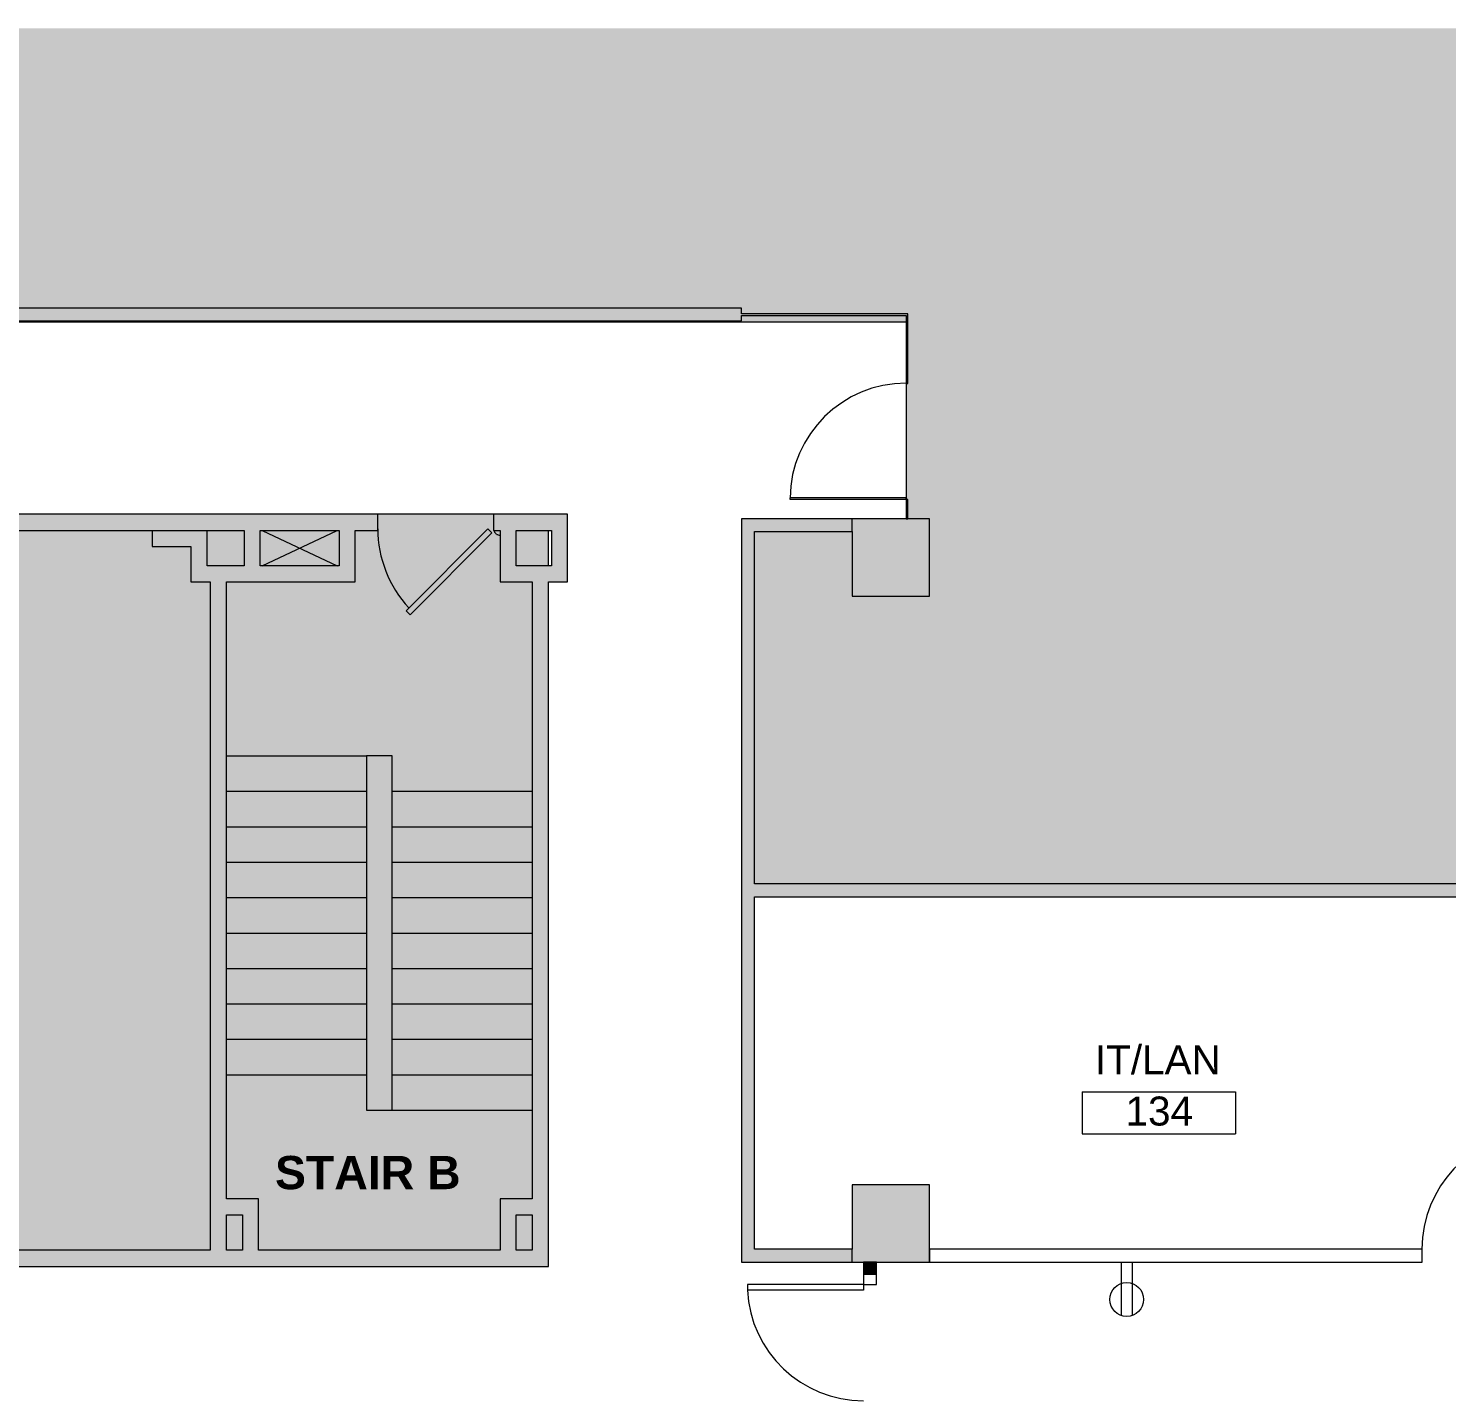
# Model space of a CAD drawing. Header units: inches. Extents: x 936 to 2811, y -567 to 495.
# Drawn here: x 2047.9 to 2488.4, y 69.8 to 495.1 of the extents above; entities that cross this region are included whole.
import ezdxf

# ---------------------------------------------------------------- set-up
doc = ezdxf.new("R2010")
doc.units = ezdxf.units.IN
doc.header["$MEASUREMENT"] = 0
doc.linetypes.add('IMPORT-HIDDEN _3_', pattern=[0.1875, 0.125, -0.0625])
for name, color, linetype, lineweight in [('1900 Gallows 2nd Floor_For Revit_dwg', 8, 'Continuous', 9), ('A-ANNO-NOTE', 131, 'Continuous', 20), ('A-AREA-IDEN', 2, 'Continuous', 20), ('A-Area-Iden-Name', 7, 'Continuous', 9), ('A-Cols-Bldg', 7, 'Continuous', 9), ('A-DETL-GENF', 92, 'Continuous', 9), ('A-DETL-MEDM', 33, 'Continuous', 9), ('A-DOOR', 31, 'Continuous', 13), ('A-WALL', 113, 'Continuous', 50), ('A-WALL-PATT', 111, 'Continuous', 13), ('HIDDEN', 7, 'IMPORT-HIDDEN _3_', 9), ('I-WALL', 2, 'Continuous', 13), ('PE0', 7, 'Continuous', 9), ('PE1', 7, 'Continuous', 9)]:
    doc.layers.add(name, color=color, linetype=linetype, lineweight=lineweight)
doc.styles.add('Arial', font='arial.ttf', dxfattribs={"height": 9})
doc.styles.add('Arial_B', font='arialbd.ttf', dxfattribs={"height": 10.31746})

# ---------------------------------------------------------------- blocks, each defined once
blk = doc.blocks.new('Single-Glass - No Frame - 36_ x 96_-1520974-New Construction - Tel_Data_Elec Plan')
at = {"layer": 'A-DOOR', "color": 250, "lineweight": 20}
for p, q in [((17.5, -0.25), (17.5, -36.31)), ((18, -0.25), (17.5, -0.25)), ((18, -0.25), (18, -36.31)), ((18, -36.31), (17.5, -36.31))]:
    blk.add_line(p, q, dxfattribs=at)
at = {"layer": 'A-DOOR', "lineweight": 9}
blk.add_arc((18, -0.25), 36.07, 180, 269.2057, dxfattribs=at)
blk = doc.blocks.new('Single-Flush - 36_ x 96_-1543301-New Construction - Tel_Data_Elec Plan')
at = {"layer": 'A-DOOR', "color": 250, "lineweight": 20}
for p, q in [((16.25, 2), (16.25, 38.02)), ((18, 38.02), (16.25, 38.02)), ((18, 2), (18, 38.02)), ((18, 2), (16.25, 2))]:
    blk.add_line(p, q, dxfattribs=at)
at = {"layer": 'A-DOOR', "lineweight": 9}
blk.add_arc((18, 2), 36.07, 92.7812, 180, dxfattribs=at)
blk = doc.blocks.new('1900 Gallows 2nd Floor_For Revit_dwg-1510351-New Construction - Tel_Data_Elec Plan')
at = {"lineweight": 9, "flags": 128}
blk.add_lwpolyline([(2088.11, 1614.7), (2086.87, 1615.94), (2061.42, 1590.48), (2062.66, 1589.24)], close=True, dxfattribs=at)
at = {"lineweight": 9}
blk.add_arc((2088.98, 1616.08), 36.35, 180.2198, 222.8104, dxfattribs=at)
at = {"layer": 'A-Cols-Bldg'}
for p, q in [((2216.76, 1619.06), (2200, 1619.06)), ((2200, 1412.31), (2200, 1392.31)), ((2200, 1388.31), (2203.5, 1388.31)), ((2207.5, 1388.31), (2224, 1388.31))]:
    blk.add_line(p, q, dxfattribs=at)
at = {"layer": 'A-Cols-Bldg', "flags": 128}
for points in [[(2200, 1615.06), (2200, 1595.06), (2224, 1595.06), (2224, 1619.06), (2217.26, 1619.06)], [(2224, 1392.31), (2224, 1412.31), (2200, 1412.31)]]:
    blk.add_lwpolyline(points, dxfattribs=at)
at = {"layer": 'HIDDEN'}
blk.add_arc((2090.62, 1615.94), 2, 194.5205, 270.1691, dxfattribs=at)
at = {"layer": 'PE0'}
for p, q in [((2016.69, 1604.44), (2040.06, 1615.44)), ((2016.69, 1615.44), (2040.06, 1604.44)), ((2005.62, 1545.44), (2049.12, 1545.44)), ((2005.62, 1534.44), (2049.12, 1534.44)), ((2057.12, 1534.44), (2100.62, 1534.44)), ((2005.62, 1523.44), (2049.12, 1523.44)), ((2057.12, 1523.44), (2100.62, 1523.44)), ((2005.62, 1512.44), (2049.12, 1512.44)), ((2057.12, 1512.44), (2100.62, 1512.44)), ((2005.62, 1501.44), (2049.12, 1501.44)), ((2057.12, 1501.44), (2100.62, 1501.44)), ((2005.62, 1490.44), (2049.12, 1490.44)), ((2057.12, 1490.44), (2100.62, 1490.44)), ((2005.62, 1479.44), (2049.12, 1479.44)), ((2057.12, 1479.44), (2100.62, 1479.44)), ((2005.62, 1468.44), (2049.12, 1468.44)), ((2057.12, 1468.44), (2100.62, 1468.44)), ((2005.62, 1457.44), (2049.12, 1457.44)), ((2057.12, 1457.44), (2100.62, 1457.44)), ((2005.62, 1446.44), (2049.12, 1446.44)), ((2057.12, 1446.44), (2100.62, 1446.44)), ((2057.12, 1435.44), (2100.62, 1435.44))]:
    blk.add_line(p, q, dxfattribs=at)
at = {"layer": 'PE1', "flags": 128}
blk.add_lwpolyline([(2057.12, 1545.44), (2049.12, 1545.44), (2049.12, 1435.44), (2057.12, 1435.44)], close=True, dxfattribs=at)
at = {"layer": 'A-Area-Iden-Name', "insert": (2020.73, 1421.23), "char_height": 10.317, "width": 66.7205, "attachment_point": 1, "line_spacing_factor": 0.941778, "style": 'Arial_B'}
blk.add_mtext('STAIR B', dxfattribs=at)
blk = doc.blocks.new('FORM Room Tag - Name _ Number-61107-New Construction - Tel_Data_Elec Plan')
at = {"layer": 'A-AREA-IDEN'}
for p, q in [((-0.2444, -0.0231), (-0.2444, -0.1589)), ((-0.2444, -0.0231), (0.2515, -0.0231)), ((0.2515, -0.0231), (0.2515, -0.1589)), ((-0.2444, -0.1589), (0.2515, -0.1589))]:
    blk.add_line(p, q, dxfattribs=at)

msp = doc.modelspace()

# ---------------------------------------------------------------- hatches: boundary and pattern name
at = {"layer": 'A-DETL-GENF'}
h = msp.add_hatch(color=9, dxfattribs=at)
h.paths.add_polyline_path([(935.98, -435.19), (980.76, -435.19), (980.76, -417.44), (988.51, -417.44), (988.51, -87.44), (980.76, -87.44), (980.76, -57.44), (1010.76, -57.44), (1010.76, -65.94), (1100.51, -65.94), (1100.51, 48.56), (1060.01, 48.56), (1060.01, 46.81), (935.98, 46.81), (935.98, -417.44)], flags=0)
h.paths.add_polyline_path([(1101.01, -65.94), (1102.51, -65.94), (1102.51, 50.81), (1060.01, 50.81), (1060.01, 49.06), (1101.01, 49.06), (1101.01, -53.88)], flags=0)
h.paths.add_polyline_path([(2800.51, 229.56), (2800.51, 272.56), (2787.76, 272.56), (2787.76, 302.56), (2800.51, 302.56), (2800.51, 392.56), (2761.76, 392.56), (2761.76, 422.56), (2800.51, 422.56), (2800.51, 495.15), (1464.76, 495.15), (1464.76, 408.31), (2269.38, 408.31), (2269.38, 406.56), (2321.01, 406.56), (2321.01, 384.93), (2320.51, 384.93), (2320.51, 348.93), (2321.01, 348.93), (2321.01, 342.93), (2327.76, 342.93), (2327.76, 318.93), (2303.76, 318.93), (2303.76, 338.93), (2273.38, 338.93), (2273.38, 229.56), (2797.76, 229.56)], flags=0)
h.paths.add_polyline_path([(2547.76, 318.93), (2523.76, 318.93), (2523.76, 342.93), (2547.76, 342.93), (2547.76, 321.44)], flags=0)
h.paths.add_polyline_path([(2119.88, 404.06), (2320.51, 404.06), (2320.51, 406.06), (2269.38, 406.06), (2269.38, 404.31), (1460.76, 404.31), (1460.76, 438.06), (1460.51, 438.06), (1460.51, 404.06), (2114.88, 404.06)], flags=0)
h.paths.add_polyline_path([(935.98, 408.31), (1126.76, 408.31), (1126.76, 495.15), (935.98, 495.15), (935.98, 423.93)], flags=0)
h.paths.add_polyline_path([(1164.26, 438.31), (1172.76, 438.31), (1172.76, 438.56), (1460.76, 438.56), (1460.76, 495.15), (1130.76, 495.15), (1130.76, 438.56), (1136.76, 438.56), (1136.76, 438.31)], flags=0)
h = msp.add_hatch(color=55, dxfattribs=at)
h.paths.add_polyline_path([(1490.76, -567.44), (1490.76, -537.44), (1460.76, -537.44), (1460.76, -567.44), (1482.26, -567.44)], flags=0)
h.paths.add_polyline_path([(1370.76, -567.44), (1370.76, -537.44), (1340.76, -537.44), (1340.76, -567.44)], flags=0)
h.paths.add_polyline_path([(980.76, -567.44), (1010.76, -567.44), (1010.76, -537.44), (980.76, -537.44)], flags=0)
h.paths.add_polyline_path([(1100.76, -567.44), (1130.76, -567.44), (1130.76, -537.44), (1100.76, -537.44), (1100.76, -554.75)], flags=0)
h.paths.add_polyline_path([(1370.76, -447.44), (1370.76, -417.44), (1340.76, -417.44), (1340.76, -447.44)], flags=0)
h.paths.add_polyline_path([(2570.76, -447.44), (2570.76, -398.44), (2540.76, -398.44), (2540.76, -447.44)], flags=0)
h.paths.add_polyline_path([(1002.26, -447.44), (1010.76, -447.44), (1010.76, -417.44), (980.76, -417.44), (980.76, -447.44), (995.76, -447.44)], flags=0)
h.paths.add_polyline_path([(1130.76, -447.44), (1130.76, -417.44), (1100.76, -417.44), (1100.76, -447.44)], flags=0)
h.paths.add_polyline_path([(2450.76, -447.44), (2450.76, -424.44), (2420.76, -424.44), (2420.76, -447.44), (2424.76, -447.44)], flags=0)
h.paths.add_polyline_path([(2690.76, -447.44), (2690.76, -424.44), (2660.76, -424.44), (2660.76, -447.44), (2664.76, -447.44)], flags=0)
h.paths.add_polyline_path([(2810.76, -447.44), (2810.76, -417.44), (2780.76, -417.44), (2780.76, -447.44)], flags=0)
h.paths.add_polyline_path([(1730.76, -447.44), (1730.76, -424.44), (1700.76, -424.44), (1700.76, -447.44), (1704.76, -447.44)], flags=0)
h.paths.add_polyline_path([(1850.76, -447.44), (1850.76, -398.44), (1820.76, -398.44), (1820.76, -447.44)], flags=0)
h.paths.add_polyline_path([(1944.76, -447.44), (1970.76, -447.44), (1970.76, -424.44), (1940.76, -424.44), (1940.76, -447.44)], flags=0)
h.paths.add_polyline_path([(2090.76, -447.44), (2090.76, -398.44), (2060.76, -398.44), (2060.76, -447.44)], flags=0)
h.paths.add_polyline_path([(2210.76, -447.44), (2210.76, -424.44), (2180.76, -424.44), (2180.76, -447.44), (2184.76, -447.44)], flags=0)
h.paths.add_polyline_path([(2330.76, -447.44), (2330.76, -398.44), (2300.76, -398.44), (2300.76, -447.44)], flags=0)
h.paths.add_polyline_path([(1460.76, -447.44), (1490.76, -447.44), (1490.76, -417.44), (1460.76, -417.44)], flags=0)
h.paths.add_polyline_path([(1610.76, -447.44), (1610.76, -398.44), (1580.76, -398.44), (1580.76, -447.44)], flags=0)
h.paths.add_polyline_path([(2787.76, -327.44), (2810.76, -327.44), (2810.76, -297.44), (2787.76, -297.44)], flags=0)
h.paths.add_polyline_path([(1369.26, -207.44), (1370.76, -207.44), (1370.76, -177.44), (1340.76, -177.44), (1340.76, -207.44), (1366.26, -207.44)], flags=0)
h.paths.add_polyline_path([(2787.85, -207.44), (2810.76, -207.44), (2810.76, -177.44), (2761.76, -177.44), (2761.76, -207.44)], flags=0)
h.paths.add_polyline_path([(1130.76, -207.44), (1130.76, -177.44), (1100.76, -177.44), (1100.76, -207.44)], flags=0)
h.paths.add_polyline_path([(2544.76, -185.44), (2547.76, -185.44), (2547.76, -155.82), (2519.76, -155.82), (2519.76, -185.44), (2540.76, -185.44)], flags=0)
h.paths.add_polyline_path([(2300.76, -184.44), (2341.76, -184.44), (2341.76, -160.44), (2299.76, -160.44), (2299.76, -184.44)], flags=0)
h.paths.add_polyline_path([(2059.76, -184.44), (2087.76, -184.44), (2087.76, -160.44), (2059.76, -160.44), (2059.76, -180.69)], flags=0)
h.paths.add_polyline_path([(1824.76, -184.44), (1847.76, -184.44), (1847.76, -160.44), (1820.26, -160.44), (1820.26, -184.44), (1824.26, -184.44)], flags=0)
h.paths.add_polyline_path([(1604.51, -184.44), (1607.76, -184.44), (1607.76, -158.19), (1580.26, -158.19), (1580.26, -184.44)], flags=0)
h.paths.add_polyline_path([(1490.76, -87.44), (1490.76, -57.44), (1460.76, -57.44), (1460.76, -87.44), (1482.26, -87.44)], flags=0)
h.paths.add_polyline_path([(989.26, -87.44), (1010.76, -87.44), (1010.76, -57.44), (980.76, -57.44), (980.76, -87.44), (988.51, -87.44)], flags=0)
h.paths.add_polyline_path([(2810.76, -87.44), (2810.76, -57.44), (2787.76, -57.44), (2787.76, -87.44), (2787.85, -87.44)], flags=0)
h.paths.add_polyline_path([(2761.76, 32.56), (2810.76, 32.56), (2810.76, 62.56), (2761.76, 62.56)], flags=0)
h.paths.add_polyline_path([(2307.26, 112.18), (2327.76, 112.18), (2327.76, 136.18), (2303.76, 136.18), (2303.76, 112.18)], flags=0)
h.paths.add_polyline_path([(2547.76, 112.18), (2547.76, 136.18), (2523.76, 136.18), (2523.76, 112.18)], flags=0)
h.paths.add_polyline_path([(2810.76, 152.56), (2810.76, 182.56), (2787.76, 182.56), (2787.76, 152.56)], flags=0)
h.paths.add_polyline_path([(2787.76, 272.56), (2810.76, 272.56), (2810.76, 302.56), (2787.76, 302.56)], flags=0)
h.paths.add_polyline_path([(2547.76, 318.93), (2547.76, 342.93), (2523.76, 342.93), (2523.76, 318.93), (2527.76, 318.93)], flags=0)
h.paths.add_polyline_path([(2321.01, 318.93), (2327.76, 318.93), (2327.76, 342.93), (2303.76, 342.93), (2303.76, 318.93), (2320.51, 318.93)], flags=0)
h.paths.add_polyline_path([(2800.51, 392.56), (2810.76, 392.56), (2810.76, 422.56), (2761.76, 422.56), (2761.76, 392.56), (2797.76, 392.56)], flags=0)
h = msp.add_hatch(color=9, dxfattribs=at)
h.paths.add_polyline_path([(935.98, 115.81), (972.01, 115.81), (972.01, 131.81), (980.26, 131.81), (980.26, 323.31), (972.01, 323.31), (972.01, 339.31), (935.98, 339.31), (935.98, 126.81)], flags=0)
h.paths.add_polyline_path([(1060.76, 115.81), (1060.76, 140.14), (985.26, 140.14), (985.26, 115.81)], flags=0)
h.paths.add_polyline_path([(1159.26, 115.81), (1159.26, 155.56), (1161.76, 155.56), (1161.76, 197.56), (1159.26, 197.56), (1159.26, 257.56), (1161.76, 257.56), (1161.76, 299.56), (1159.26, 299.56), (1159.26, 330.93), (1065.76, 330.93), (1065.76, 299.56), (1060.76, 299.56), (1060.76, 335.93), (1159.26, 335.93), (1159.26, 339.31), (1059.26, 339.31), (1059.26, 343.81), (987.26, 343.81), (987.26, 339.31), (985.26, 339.31), (985.26, 145.14), (1060.76, 145.14), (1060.76, 257.56), (1065.76, 257.56), (1065.76, 115.81), (1152.5, 115.81)], flags=0)
h.paths.add_polyline_path([(980.26, 115.81), (980.26, 126.81), (977.01, 126.81), (977.01, 115.81)], flags=0)
h.paths.add_polyline_path([(1797.88, 115.81), (1797.88, 126.81), (1791.83, 126.81), (1791.83, 115.81)], flags=0)
h.paths.add_polyline_path([(1418.51, 115.81), (1436.45, 115.81), (1436.45, 152.06), (1416.26, 152.06), (1416.26, 115.81)], flags=0)
h.paths.add_polyline_path([(1867.88, 115.81), (1872.76, 115.81), (1872.76, 126.81), (1867.88, 126.81), (1867.88, 117.32)], flags=0)
h.paths.add_polyline_path([(1877.76, 115.81), (2104.38, 115.81), (2104.38, 323.31), (2098.38, 323.31), (2098.38, 334.31), (2086.38, 334.31), (2086.38, 339.31), (1877.76, 339.31), (1877.76, 117.44)], flags=0)
h.paths.add_polyline_path([(1559.63, 115.81), (1559.63, 274.81), (1477.26, 274.81), (1477.26, 279.81), (1525.63, 279.81), (1525.63, 281.81), (1529.13, 281.81), (1529.13, 279.81), (1667.76, 279.81), (1667.76, 274.81), (1603.76, 274.81), (1603.76, 216.31), (1585.76, 216.31), (1585.76, 115.81), (1703.76, 115.81), (1703.76, 156.81), (1728.76, 156.81), (1728.76, 276.31), (1703.76, 276.31), (1703.76, 295.81), (1728.76, 295.81), (1728.76, 329.31), (1703.76, 329.31), (1703.76, 339.31), (1630.13, 339.31), (1630.13, 317.81), (1625.13, 317.81), (1625.13, 344.31), (1529.13, 344.31), (1529.13, 317.81), (1524.13, 317.81), (1524.13, 339.31), (1441.45, 339.31), (1441.45, 329.31), (1416.26, 329.31), (1416.26, 295.81), (1441.45, 295.81), (1441.45, 276.31), (1416.26, 276.31), (1416.26, 157.06), (1441.45, 157.06), (1441.45, 115.81)], flags=0)
h.paths.add_polyline_path([(1802.88, 115.81), (1862.88, 115.81), (1862.88, 131.81), (1872.76, 131.81), (1872.76, 323.31), (1862.88, 323.31), (1862.88, 339.31), (1802.88, 339.31), (1802.88, 323.31), (1791.83, 323.31), (1791.83, 131.81), (1802.88, 131.81), (1802.88, 116.56)], flags=0)
h.paths.add_polyline_path([(1565.63, 115.81), (1579.76, 115.81), (1579.76, 222.31), (1597.76, 222.31), (1597.76, 274.81), (1565.63, 274.81), (1565.63, 176.67)], flags=0)
h.paths.add_polyline_path([(1786.83, 115.81), (1786.83, 339.31), (1784.76, 339.31), (1784.76, 344.31), (1748.76, 344.31), (1748.76, 339.31), (1738.76, 339.31), (1738.76, 115.81)], flags=0)
h.paths.add_polyline_path([(1708.76, 115.81), (1728.76, 115.81), (1728.76, 151.81), (1708.76, 151.81)], flags=0)
h.paths.add_polyline_path([(2109.38, 115.81), (2114.38, 115.81), (2114.38, 126.81), (2109.38, 126.81), (2109.38, 121.81)], flags=0)
h.paths.add_polyline_path([(2119.38, 115.81), (2194.38, 115.81), (2194.38, 131.81), (2204.38, 131.81), (2204.38, 323.31), (2194.38, 323.31), (2194.38, 339.31), (2192.38, 339.31), (2192.38, 344.31), (2156.38, 344.31), (2156.38, 339.31), (2149.38, 339.31), (2149.38, 323.31), (2109.38, 323.31), (2109.38, 131.81), (2119.38, 131.81), (2119.38, 126.81)], flags=0)
h.paths.add_polyline_path([(2199.38, 115.81), (2204.38, 115.81), (2204.38, 126.81), (2199.38, 126.81)], flags=0)
h.paths.add_polyline_path([(1406.26, 115.81), (1406.26, 119.18), (1312.76, 119.18), (1312.76, 115.81), (1403.26, 115.81)], flags=0)
h.paths.add_polyline_path([(1320.16, 124.18), (1406.26, 124.18), (1406.26, 329.31), (1312.7, 329.31), (1312.7, 257.56), (1312.76, 257.56), (1312.76, 197.56), (1312.7, 197.56), (1312.7, 155.56), (1312.76, 155.56), (1312.76, 124.18)], flags=0)
h.paths.add_polyline_path([(1708.76, 281.31), (1728.76, 281.31), (1728.76, 290.81), (1708.76, 290.81)], flags=0)
h.paths.add_polyline_path([(1418.51, 281.31), (1436.45, 281.31), (1436.45, 290.81), (1416.26, 290.81), (1416.26, 281.31)], flags=0)
h.paths.add_polyline_path([(1872.76, 328.31), (1872.76, 339.31), (1867.88, 339.31), (1867.88, 328.31)], flags=0)
h.paths.add_polyline_path([(980.26, 328.31), (980.26, 339.31), (977.01, 339.31), (977.01, 328.31)], flags=0)
h.paths.add_polyline_path([(2199.38, 328.31), (2209.38, 328.31), (2209.38, 339.31), (2199.38, 339.31)], flags=0)
h.paths.add_polyline_path([(1791.83, 328.31), (1797.88, 328.31), (1797.88, 339.31), (1791.83, 339.31), (1791.83, 334.36)], flags=0)
h.paths.add_polyline_path([(2142.3, 328.31), (2144.38, 328.31), (2144.38, 339.31), (2119.88, 339.31), (2119.88, 328.31)], flags=0)
h.paths.add_polyline_path([(2114.88, 328.31), (2114.88, 339.31), (2103.38, 339.31), (2103.38, 328.31), (2109.38, 328.31)], flags=0)
h.paths.add_polyline_path([(1728.76, 334.31), (1728.76, 339.31), (1708.76, 339.31), (1708.76, 334.31)], flags=0)
h.paths.add_polyline_path([(1436.45, 334.31), (1436.45, 339.31), (1312.7, 339.31), (1312.7, 334.31), (1418.51, 334.31)], flags=0)
at = {"layer": 'A-WALL-PATT'}
for points in [[(1659.77, 404.31), (2269.38, 404.31), (2269.38, 408.31), (1464.76, 408.31), (1464.76, 404.31)], [(2320.51, 406.06), (2321.01, 406.06), (2321.01, 406.56), (2269.38, 406.56), (2269.38, 406.06)], [(1877.76, 339.31), (2156.38, 339.31), (2156.38, 344.31), (1784.76, 344.31), (1784.76, 339.31), (1872.76, 339.31)], [(2199.38, 339.31), (2215.38, 339.31), (2215.38, 344.31), (2192.38, 344.31), (2192.38, 339.31), (2194.38, 339.31)], [(2098.38, 334.31), (2098.38, 339.31), (2086.38, 339.31), (2086.38, 334.31)], [(2098.38, 323.31), (2103.38, 323.31), (2103.38, 339.31), (2098.38, 339.31), (2098.38, 334.31)], [(2114.88, 328.31), (2119.88, 328.31), (2119.88, 339.31), (2114.88, 339.31), (2114.88, 329.33)], [(2144.38, 323.31), (2149.38, 323.31), (2149.38, 339.31), (2144.38, 339.31), (2144.38, 328.31)], [(2199.38, 328.31), (2199.38, 339.31), (2194.38, 339.31), (2194.38, 328.31)], [(2210.38, 323.31), (2215.38, 323.31), (2215.38, 339.31), (2210.38, 339.31), (2210.38, 328.31)], [(2269.38, 112.18), (2273.38, 112.18), (2273.38, 342.93), (2269.38, 342.93), (2269.38, 115.81)], [(2303.76, 338.93), (2303.76, 342.93), (2273.38, 342.93), (2273.38, 338.93), (2277.38, 338.93)], [(2142.3, 323.31), (2144.38, 323.31), (2144.38, 328.31), (2103.38, 328.31), (2103.38, 323.31), (2119.88, 323.31)], [(2204.38, 323.31), (2210.38, 323.31), (2210.38, 328.31), (2194.38, 328.31), (2194.38, 323.31), (2199.38, 323.31)], [(2109.38, 115.81), (2109.38, 323.31), (2104.38, 323.31), (2104.38, 115.81)], [(2204.38, 110.81), (2209.38, 110.81), (2209.38, 323.31), (2204.38, 323.31), (2204.38, 115.81)], [(2648.85, 225.56), (2797.76, 225.56), (2797.76, 229.56), (2273.38, 229.56), (2273.38, 225.56), (2636.85, 225.56)], [(2119.38, 126.81), (2119.38, 131.81), (2109.38, 131.81), (2109.38, 126.81), (2114.38, 126.81)], [(2204.38, 126.81), (2204.38, 131.81), (2194.38, 131.81), (2194.38, 126.81), (2204.25, 126.81)], [(2114.38, 115.81), (2119.38, 115.81), (2119.38, 126.81), (2114.38, 126.81), (2114.38, 116.1)], [(2199.38, 115.81), (2199.38, 126.81), (2194.38, 126.81), (2194.38, 115.81)], [(2204.38, 110.81), (2204.38, 115.81), (1307.76, 115.81), (1307.76, 110.81), (2142.3, 110.81)], [(2273.38, 112.18), (2303.76, 112.18), (2303.76, 116.18), (2273.38, 116.18), (2273.38, 115.81)], [(2307.26, 108.18), (2311.26, 108.18), (2311.26, 112.18), (2307.26, 112.18), (2307.26, 109.23)]]:
    msp.add_hatch(color=8, dxfattribs=at).paths.add_polyline_path(points, flags=0)
h = msp.add_hatch(color=8, dxfattribs=at)
h.paths.add_polyline_path([(2320.51, 342.93), (2321.01, 342.93), (2321.01, 348.93), (2320.51, 348.93)], flags=0)
h.paths.add_polyline_path([(2321.01, 384.93), (2321.01, 406.06), (2320.51, 406.06), (2320.51, 384.93)], flags=0)

# ---------------------------------------------------------------- linework, layer by layer
at = {"layer": 'A-ANNO-NOTE'}
for p, q in [((2387.26, 111.81), (2387.26, 95.61)), ((2390.75, 111.81), (2390.75, 95.61))]:
    msp.add_line(p, q, dxfattribs=at)
msp.add_circle((2389.01, 100.56), 5.25, dxfattribs=at)
at = {"layer": 'A-DETL-MEDM', "lineweight": 20}
for p, q in [((1460.51, 404.06), (2266.51, 404.06)), ((2266.51, 404.06), (2320.51, 404.06)), ((2320.51, 384.93), (2320.51, 348.93)), ((2192.38, 344.31), (2156.38, 344.31)), ((2209.38, 328.31), (2209.38, 339.31)), ((2320.51, 342.93), (2303.76, 342.93)), ((2320.51, 342.93), (2303.76, 342.93)), ((2327.76, 342.93), (2321.01, 342.93)), ((2327.76, 318.93), (2327.76, 342.93)), ((2303.76, 338.93), (2303.76, 318.93)), ((2303.76, 318.93), (2327.76, 318.93)), ((2327.76, 136.18), (2303.76, 136.18)), ((2303.76, 136.18), (2303.76, 116.18)), ((2327.76, 112.18), (2327.76, 136.18)), ((2303.76, 112.18), (2307.26, 112.18)), ((2311.26, 112.18), (2327.76, 112.18))]:
    msp.add_line(p, q, dxfattribs=at)
at = {"layer": 'A-WALL', "color": 250, "lineweight": 20}
for p, q in [((2269.38, 408.31), (1464.76, 408.31)), ((2269.38, 406.56), (2269.38, 408.31)), ((2269.38, 404.31), (2269.38, 406.06)), ((1460.76, 404.31), (2269.38, 404.31)), ((2156.38, 344.31), (1784.76, 344.31)), ((2156.38, 339.31), (2156.38, 344.31)), ((2215.38, 344.31), (2192.38, 344.31)), ((2192.38, 344.31), (2192.38, 339.31)), ((2215.38, 323.31), (2215.38, 344.31)), ((1877.76, 339.31), (2114.88, 339.31)), ((2086.38, 339.31), (2086.38, 334.31)), ((2103.38, 328.31), (2103.38, 339.31)), ((2114.88, 339.31), (2114.88, 328.31)), ((2119.88, 339.31), (2144.38, 339.31)), ((2119.88, 328.31), (2119.88, 339.31)), ((2144.38, 339.31), (2144.38, 328.31)), ((2149.38, 339.31), (2156.38, 339.31)), ((2149.38, 323.31), (2149.38, 339.31)), ((2192.38, 339.31), (2194.38, 339.31)), ((2194.38, 339.31), (2194.38, 323.31)), ((2199.38, 339.31), (2210.38, 339.31)), ((2199.38, 328.31), (2199.38, 339.31)), ((2210.38, 339.31), (2210.38, 328.31)), ((2303.76, 342.93), (2269.38, 342.93)), ((2269.38, 342.93), (2269.38, 112.18)), ((2303.76, 338.93), (2303.76, 342.93)), ((2273.38, 338.93), (2303.76, 338.93)), ((2273.38, 229.56), (2273.38, 338.93)), ((2086.38, 334.31), (2098.38, 334.31)), ((2098.38, 334.31), (2098.38, 323.31)), ((2114.88, 328.31), (2103.38, 328.31)), ((2144.38, 328.31), (2119.88, 328.31)), ((2210.38, 328.31), (2199.38, 328.31)), ((2098.38, 323.31), (2104.38, 323.31)), ((2104.38, 323.31), (2104.38, 115.81)), ((2109.38, 323.31), (2149.38, 323.31)), ((2109.38, 131.81), (2109.38, 323.31)), ((2194.38, 323.31), (2204.38, 323.31)), ((2204.38, 323.31), (2204.38, 131.81)), ((2209.38, 110.81), (2209.38, 323.31)), ((2209.38, 323.31), (2215.38, 323.31)), ((2797.76, 229.56), (2273.38, 229.56)), ((2273.38, 225.56), (2523.76, 225.56)), ((2273.38, 116.18), (2273.38, 225.56)), ((2119.38, 131.81), (2109.38, 131.81)), ((2119.38, 115.81), (2119.38, 131.81)), ((2194.38, 131.81), (2194.38, 115.81)), ((2204.38, 131.81), (2194.38, 131.81)), ((2109.38, 115.81), (2109.38, 126.81)), ((2109.38, 126.81), (2114.38, 126.81)), ((2114.38, 126.81), (2114.38, 115.81)), ((2199.38, 115.81), (2199.38, 126.81)), ((2199.38, 126.81), (2204.38, 126.81)), ((2204.38, 126.81), (2204.38, 115.81)), ((2104.38, 115.81), (1877.76, 115.81)), ((2114.38, 115.81), (2109.38, 115.81)), ((2194.38, 115.81), (2119.38, 115.81)), ((2204.38, 115.81), (2199.38, 115.81)), ((2303.76, 116.18), (2273.38, 116.18)), ((2303.76, 112.18), (2303.76, 116.18)), ((2480.76, 116.18), (2327.76, 116.18)), ((2327.76, 116.18), (2327.76, 112.18)), ((2480.76, 112.18), (2480.76, 116.18)), ((1311.76, 110.81), (2209.38, 110.81)), ((2269.38, 112.18), (2303.76, 112.18)), ((2307.26, 112.18), (2307.26, 105.18)), ((2311.26, 112.18), (2307.26, 112.18)), ((2311.26, 105.18), (2311.26, 112.18)), ((2327.76, 112.18), (2480.76, 112.18)), ((2307.26, 105.18), (2311.26, 105.18))]:
    msp.add_line(p, q, dxfattribs=at)
at = {"layer": 'I-WALL', "color": 250, "lineweight": 20}
for p, q in [((2321.01, 406.56), (2269.38, 406.56)), ((2269.38, 406.06), (2320.51, 406.06)), ((2320.51, 406.06), (2320.51, 384.93)), ((2321.01, 384.93), (2321.01, 406.56)), ((2320.51, 384.93), (2321.01, 384.93)), ((2321.01, 348.93), (2320.51, 348.93)), ((2320.51, 348.93), (2320.51, 342.93)), ((2321.01, 342.93), (2321.01, 348.93)), ((2320.51, 342.93), (2321.01, 342.93))]:
    msp.add_line(p, q, dxfattribs=at)

# ---------------------------------------------------------------- block references
at = {"layer": '1900 Gallows 2nd Floor_For Revit_dwg', "color": 7}
msp.add_blockref('1900 Gallows 2nd Floor_For Revit_dwg-1510351-New Construction - Tel_Data_Elec Plan', (103.76, -1276.13), dxfattribs=at)
at = {"layer": 'A-AREA-IDEN', "xscale": 95.99999999999994, "yscale": 95.99999999999994, "zscale": 95.99999999999994}
msp.add_blockref('FORM Room Tag - Name _ Number-61107-New Construction - Tel_Data_Elec Plan', (2398.67, 167.26), dxfattribs=at)
at = {"layer": 'A-DOOR'}
for name, p, rotation in [('Single-Glass - No Frame - 36_ x 96_-1520974-New Construction - Tel_Data_Elec Plan', (2320.76, 366.93), 269.9999999999999), ('Single-Flush - 36_ x 96_-1543301-New Construction - Tel_Data_Elec Plan', (2309.26, 87.18), 89.99999999999984)]:
    msp.add_blockref(name, p, dxfattribs=dict(at, rotation=rotation))
msp.add_blockref('Single-Flush - 36_ x 96_-1543301-New Construction - Tel_Data_Elec Plan', (2498.76, 114.18), dxfattribs=at)

# ---------------------------------------------------------------- texts
at = {"layer": 'A-AREA-IDEN', "lineweight": 9, "char_height": 9, "attachment_point": 2, "line_spacing_factor": 0.941778, "style": 'Arial'}
for s, insert, width in [('IT/LAN', (2398.68, 179.44), 46.7191), ('134', (2399.14, 163.55), 25.1225)]:
    msp.add_mtext(s, dxfattribs=dict(at, insert=insert, width=width))

doc.saveas('drawing.dxf')
